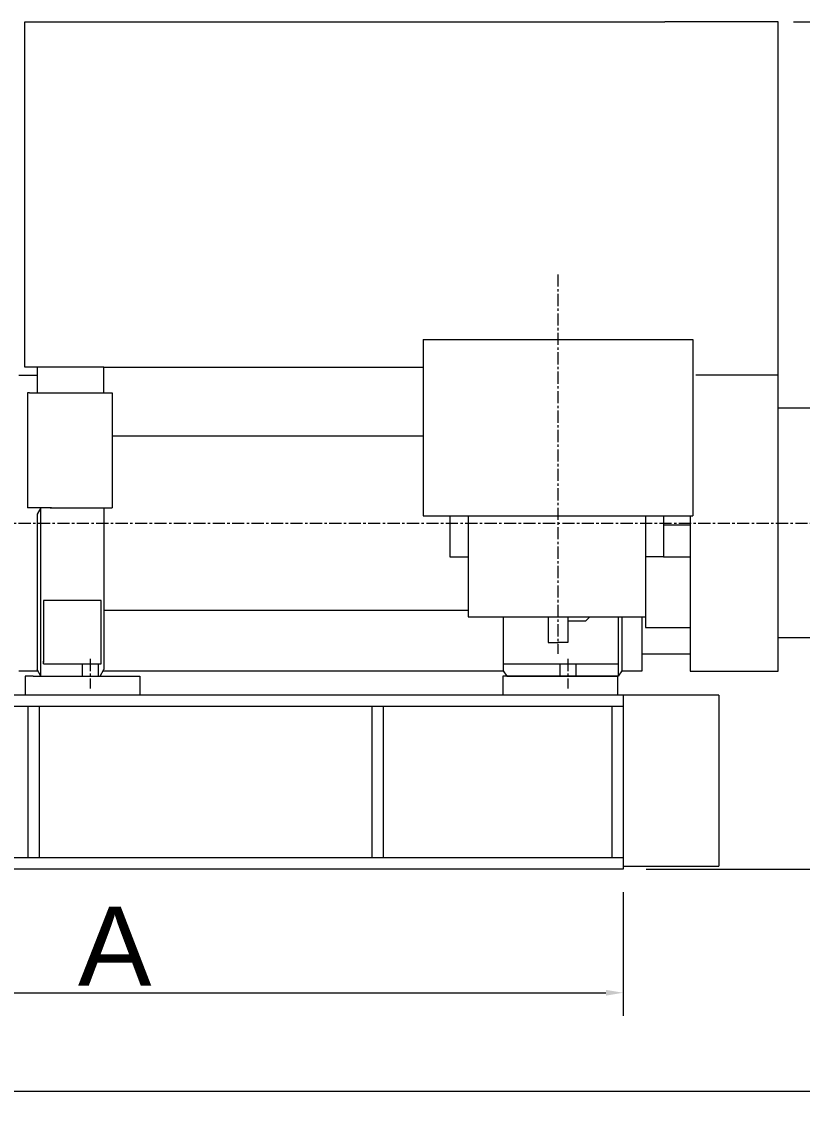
# Model space of a CAD drawing. Header units: millimetres. Extents: x 2 to 671028, y -1 to 511258.
# Drawn here: x 562248 to 614091, y 227913 to 300441 of the extents above; entities that cross this region are included whole.
import ezdxf

# ---------------------------------------------------------------- set-up
doc = ezdxf.new("R2010")
doc.units = ezdxf.units.MM
doc.header["$LTSCALE"] = 25.4
doc.linetypes.add('CENTER', pattern=[50.8, 31.75, -6.35, 6.35, -6.35])
doc.layers.get('Defpoints').update_dxf_attribs({"lineweight": 5})
doc.layers.add('中心线', color=5, linetype='CENTER', lineweight=5)
doc.styles.add('Roman', font='arial.ttf')
doc.styles.get("Standard").update_dxf_attribs({"font": 'arial.ttf'})
doc.dimstyles.new('ISO-25', dxfattribs={"dimscale": 30, "dimtxt": 38.1, "dimasz": 38.1, "dimexe": 50.8, "dimexo": 50.8, "dimgap": 15.875, "dimtad": 1, "dimtih": 1, "dimtoh": 1, "dimdec": 1, "dimlfac": 0.03937, "dimdsep": 46, "dimtxsty": 'Standard', "dimcen": 63.5, "dimclrd": 7, "dimclre": 7, "dimclrt": 7, "dimadec": 0, "dimazin": 0, "dimtfac": 1, "dimtdec": 1, "dimtmove": 0, "dimatfit": 3, "dimfxl": 25.4, "dimlwd": 5, "dimlwe": 5, "dimarcsym": 0})

# ---------------------------------------------------------------- blocks, each defined once
blk = doc.blocks.new('*D47')
at = {"color": 7, "linetype": 'Continuous', "lineweight": 5, "transparency": 16777216}
for p, q in [((534636, 242656), (534636, 234450)), ((602200, 242656), (602200, 234450)), ((535779, 235974), (601057, 235974))]:
    blk.add_line(p, q, dxfattribs=at)
at = {"color": 7, "transparency": 16777216}
for points in [[(535779, 236164), (535779, 235783), (534636, 235974)], [(601057, 236164), (601057, 235783), (602200, 235974)]]:
    blk.add_solid(points, dxfattribs=at)
at = {"layer": 'Defpoints', "color": 0, "transparency": 16777216}
for p in [(534636, 244180), (602200, 244180), (602200, 235974)]:
    blk.add_point(p, dxfattribs=at)
at = {"color": 7, "lineweight": 5, "transparency": 16777216, "insert": (568418, 239069), "char_height": 4191, "attachment_point": 5, "style": 'Roman'}
blk.add_mtext('{\\H1.25x;A}', dxfattribs=at)
blk = doc.blocks.new('*D44')
at = {"color": 7, "linetype": 'Continuous', "lineweight": 5, "transparency": 16777216}
for p, q in [((613516, 300441), (639614, 300441)), ((638090, 299298), (638090, 278349)), ((638090, 245323), (638090, 273117)), ((603724, 244180), (639614, 244180))]:
    blk.add_line(p, q, dxfattribs=at)
at = {"color": 7, "transparency": 16777216}
for points in [[(637900, 299298), (638281, 299298), (638090, 300441)], [(637900, 245323), (638281, 245323), (638090, 244180)]]:
    blk.add_solid(points, dxfattribs=at)
at = {"layer": 'Defpoints', "color": 0, "transparency": 16777216}
for p in [(611992, 300441), (638090, 300441), (602200, 244180)]:
    blk.add_point(p, dxfattribs=at)
at = {"color": 7, "lineweight": 5, "transparency": 16777216, "insert": (638090, 275733), "char_height": 4191, "attachment_point": 5, "style": 'Roman'}
blk.add_mtext('2215', dxfattribs=at)
blk = doc.blocks.new('*D45')
at = {"color": 7, "linetype": 'Continuous', "lineweight": 5, "transparency": 16777216}
for p, q in [((625298, 258020), (625298, 227913)), ((469892, 252943), (469892, 227913)), ((471035, 229437), (624155, 229437))]:
    blk.add_line(p, q, dxfattribs=at)
at = {"color": 7, "transparency": 16777216}
for points in [[(471035, 229627), (471035, 229246), (469892, 229437)], [(624155, 229627), (624155, 229246), (625298, 229437)]]:
    blk.add_solid(points, dxfattribs=at)
at = {"layer": 'Defpoints', "color": 0, "transparency": 16777216}
for p in [(625298, 259544), (469892, 254467), (625298, 229437)]:
    blk.add_point(p, dxfattribs=at)
at = {"color": 7, "lineweight": 5, "transparency": 16777216, "insert": (547595, 232532), "char_height": 4191, "attachment_point": 5, "style": 'Roman'}
blk.add_mtext('{\\H1.25x;B}', dxfattribs=at)

msp = doc.modelspace()

# ---------------------------------------------------------------- linework, layer by layer
at = {"color": 7, "lineweight": 5}
for p, q in [((562437.46, 277520.53), (562437.46, 300438.16)), ((562437.46, 300438.16), (604960.82, 300438.16)), ((612499.76, 300438.16), (604960.82, 300438.16)), ((612499.76, 277012.53), (612499.76, 300438.16)), ((588915.86, 279354.34), (588915.86, 267634.07)), ((588915.86, 279354.34), (606822.86, 279354.34)), ((606822.86, 279354.34), (606822.86, 267634.07)), ((567704.93, 277520.53), (562437.46, 277520.53)), ((563256.2, 277520.53), (563256.2, 275802.69)), ((567704.93, 277520.53), (563256.2, 277520.53)), ((567704.93, 275802.69), (567704.93, 277520.53)), ((567704.93, 277520.53), (588915.86, 277520.53)), ((562058.51, 276975.2), (563256.2, 276975.2)), ((607018.22, 277012.53), (612499.76, 277012.53)), ((612499.76, 257315.79), (612499.76, 277012.53)), ((562748.2, 275802.69), (562633.6, 275802.69)), ((562633.6, 275802.69), (562633.6, 268171.49)), ((562748.2, 275802.69), (565672.93, 275802.69)), ((565603.47, 275802.69), (568258.07, 275802.69)), ((568258.07, 275802.69), (568258.07, 268171.49)), ((625199.76, 274783.52), (612499.76, 274783.52)), ((568258.07, 272961.11), (588915.86, 272961.11)), ((564210.56, 268171.49), (562633.6, 268171.49)), ((563503.16, 268171.49), (563256.2, 267740.21)), ((563256.2, 267740.21), (563256.2, 257433.93)), ((563503.16, 257004.16), (563503.16, 268171.49)), ((564141.1, 268171.49), (568258.07, 268171.49)), ((567704.93, 268171.49), (567704.93, 257433.93)), ((588915.86, 267634.07), (606822.86, 267634.07)), ((589111.22, 267634.07), (606822.86, 267634.07)), ((590688.5, 267634.07), (590688.5, 264924.97)), ((591890.6, 267634.07), (591890.6, 260941.16)), ((603673.48, 267634.07), (603673.48, 260223.26)), ((604875.58, 267634.07), (604875.58, 264924.97)), ((606659.22, 267634.07), (606659.22, 257315.79)), ((604875.58, 267044.09), (606659.22, 267044.09)), ((590688.5, 264924.97), (591890.6, 264924.97)), ((604875.58, 264924.97), (603673.48, 264924.97)), ((604875.58, 264924.97), (606659.22, 264924.97)), ((567514.86, 262024.99), (563693.66, 262024.99)), ((563693.66, 262024.99), (563693.66, 257899.99)), ((567514.86, 260029.63), (567514.86, 262024.99)), ((567704.93, 261367.21), (591890.6, 261367.21)), ((591890.6, 260941.16), (603673.48, 260941.16)), ((594230.02, 260941.16), (594230.02, 257353.12)), ((597208.96, 260941.16), (597208.96, 259234.04)), ((598529.76, 260941.16), (598529.76, 259234.04)), ((598529.76, 260672.42), (599715.28, 260672.42)), ((599715.28, 260672.42), (599987.97, 260941.16)), ((601857.16, 260941.16), (601857.16, 257004.16)), ((602104.05, 260941.16), (602104.05, 257353.12)), ((603466.45, 257353.12), (603466.45, 260941.16)), ((567514.86, 257804.15), (567514.86, 260029.63)), ((603673.48, 260223.26), (606659.22, 260223.26)), ((597208.96, 259234.04), (597869.36, 259234.04)), ((598529.76, 259234.04), (597869.36, 259234.04)), ((625298.43, 259544.16), (612499.76, 259544.16)), ((603466.45, 258473.58), (606659.22, 258473.58)), ((563693.66, 257804.15), (563693.66, 257995.83)), ((563693.66, 257804.15), (567514.86, 257804.15)), ((566246.36, 257804.15), (566246.36, 257004.16)), ((567313.16, 257804.15), (567313.16, 257004.16)), ((594230.02, 257804.15), (601857.16, 257804.15)), ((597996.36, 257804.15), (597996.36, 257004.16)), ((599063.16, 257804.15), (599063.16, 257004.16)), ((562058.51, 257353.12), (563302.63, 257353.12)), ((562461.76, 257004.16), (562461.76, 255737.34)), ((562995.16, 257004.16), (562461.76, 257004.16)), ((563009.86, 257004.16), (570081.76, 257004.16)), ((563503.16, 257004.16), (563256.2, 257433.93)), ((563503.16, 257004.16), (567457.96, 257004.16)), ((567457.96, 257004.16), (567704.93, 257433.93)), ((567658.49, 257353.12), (594230.02, 257353.12)), ((570081.76, 257004.16), (570081.76, 255737.34)), ((601831.76, 257004.16), (594211.76, 257004.16)), ((594211.76, 257004.16), (594211.76, 255737.34)), ((594230.02, 257353.12), (594476.91, 257004.16)), ((594476.91, 257004.16), (601857.16, 257004.16)), ((601831.76, 257004.16), (601831.76, 255737.34)), ((602104.05, 257353.12), (601857.16, 257004.16)), ((602104.05, 257353.12), (603466.45, 257353.12)), ((606659.22, 257315.79), (612499.76, 257315.79)), ((602200.06, 255737.34), (534636.06, 255737.34)), ((602200.06, 255737.34), (602200.06, 244180.34)), ((608550.06, 255737.34), (602200.06, 255737.34)), ((608550.06, 255737.34), (608550.06, 244376.46)), ((602200.06, 254975.34), (534636.06, 254975.34)), ((562638.49, 254975.34), (562638.49, 244942.34)), ((563400.49, 254975.34), (563400.49, 244942.34)), ((585498.25, 254975.34), (585498.25, 244942.34)), ((586260.25, 254975.34), (586260.25, 244942.34)), ((601438.06, 254975.34), (601438.06, 244942.34)), ((602200.06, 244942.34), (534636.06, 244942.34)), ((602200.06, 244180.34), (534636.06, 244180.34)), ((602200.06, 244376.46), (608550.06, 244376.46))]:
    msp.add_line(p, q, dxfattribs=at)
at = {"layer": '中心线', "lineweight": 5}
for p, q in [((597869.36, 283664.95), (597869.36, 258470.96)), ((551706.74, 267164.16), (626415.9, 267164.16)), ((566779.76, 258138.57), (566779.76, 256169.01)), ((598529.76, 258138.57), (598529.76, 256169.01))]:
    msp.add_line(p, q, dxfattribs=at)

# ---------------------------------------------------------------- dimensions: what is measured, and where the dimension line sits
at = {"color": 7, "lineweight": 5}
dim = msp.add_linear_dim(base=(638090.38, 300440.69), p1=(602200.06, 244180.34), p2=(611991.6, 300440.69), angle=90, dimstyle='ISO-25', override={"dimscale": 30, "dimtxt": 139.7, "dimpost": '\\X', "dimtxsty": 'Roman', "dimtmove": 1}, dxfattribs=at)
dim.commit()
dim.dimension.update_dxf_attribs({"geometry": '*D44', "text_midpoint": (638090.38, 275733.22), "dimtype": 160})
dim = msp.add_linear_dim(base=(625298.43, 229436.86), p1=(469891.51, 254467.37), p2=(625298.43, 259544.16), text='{\\H1.25x;B}', dimstyle='ISO-25', override={"dimscale": 30, "dimtxt": 139.7, "dimpost": '\\X', "dimtxsty": 'Roman', "dimtmove": 1}, dxfattribs=at)
dim.commit()
dim.dimension.update_dxf_attribs({"geometry": '*D45', "text_midpoint": (547594.97, 229436.86), "dimtype": 160})
dim = msp.add_linear_dim(base=(602200.06, 235973.83), p1=(534636.06, 244180.34), p2=(602200.06, 244180.34), text='{\\H1.25x;A}', dimstyle='ISO-25', override={"dimscale": 30, "dimtxt": 139.7, "dimpost": '\\X', "dimtxsty": 'Roman', "dimtmove": 1}, dxfattribs=at)
dim.commit()
dim.dimension.update_dxf_attribs({"geometry": '*D47', "text_midpoint": (568418.06, 239069.46)})

doc.saveas('drawing.dxf')
